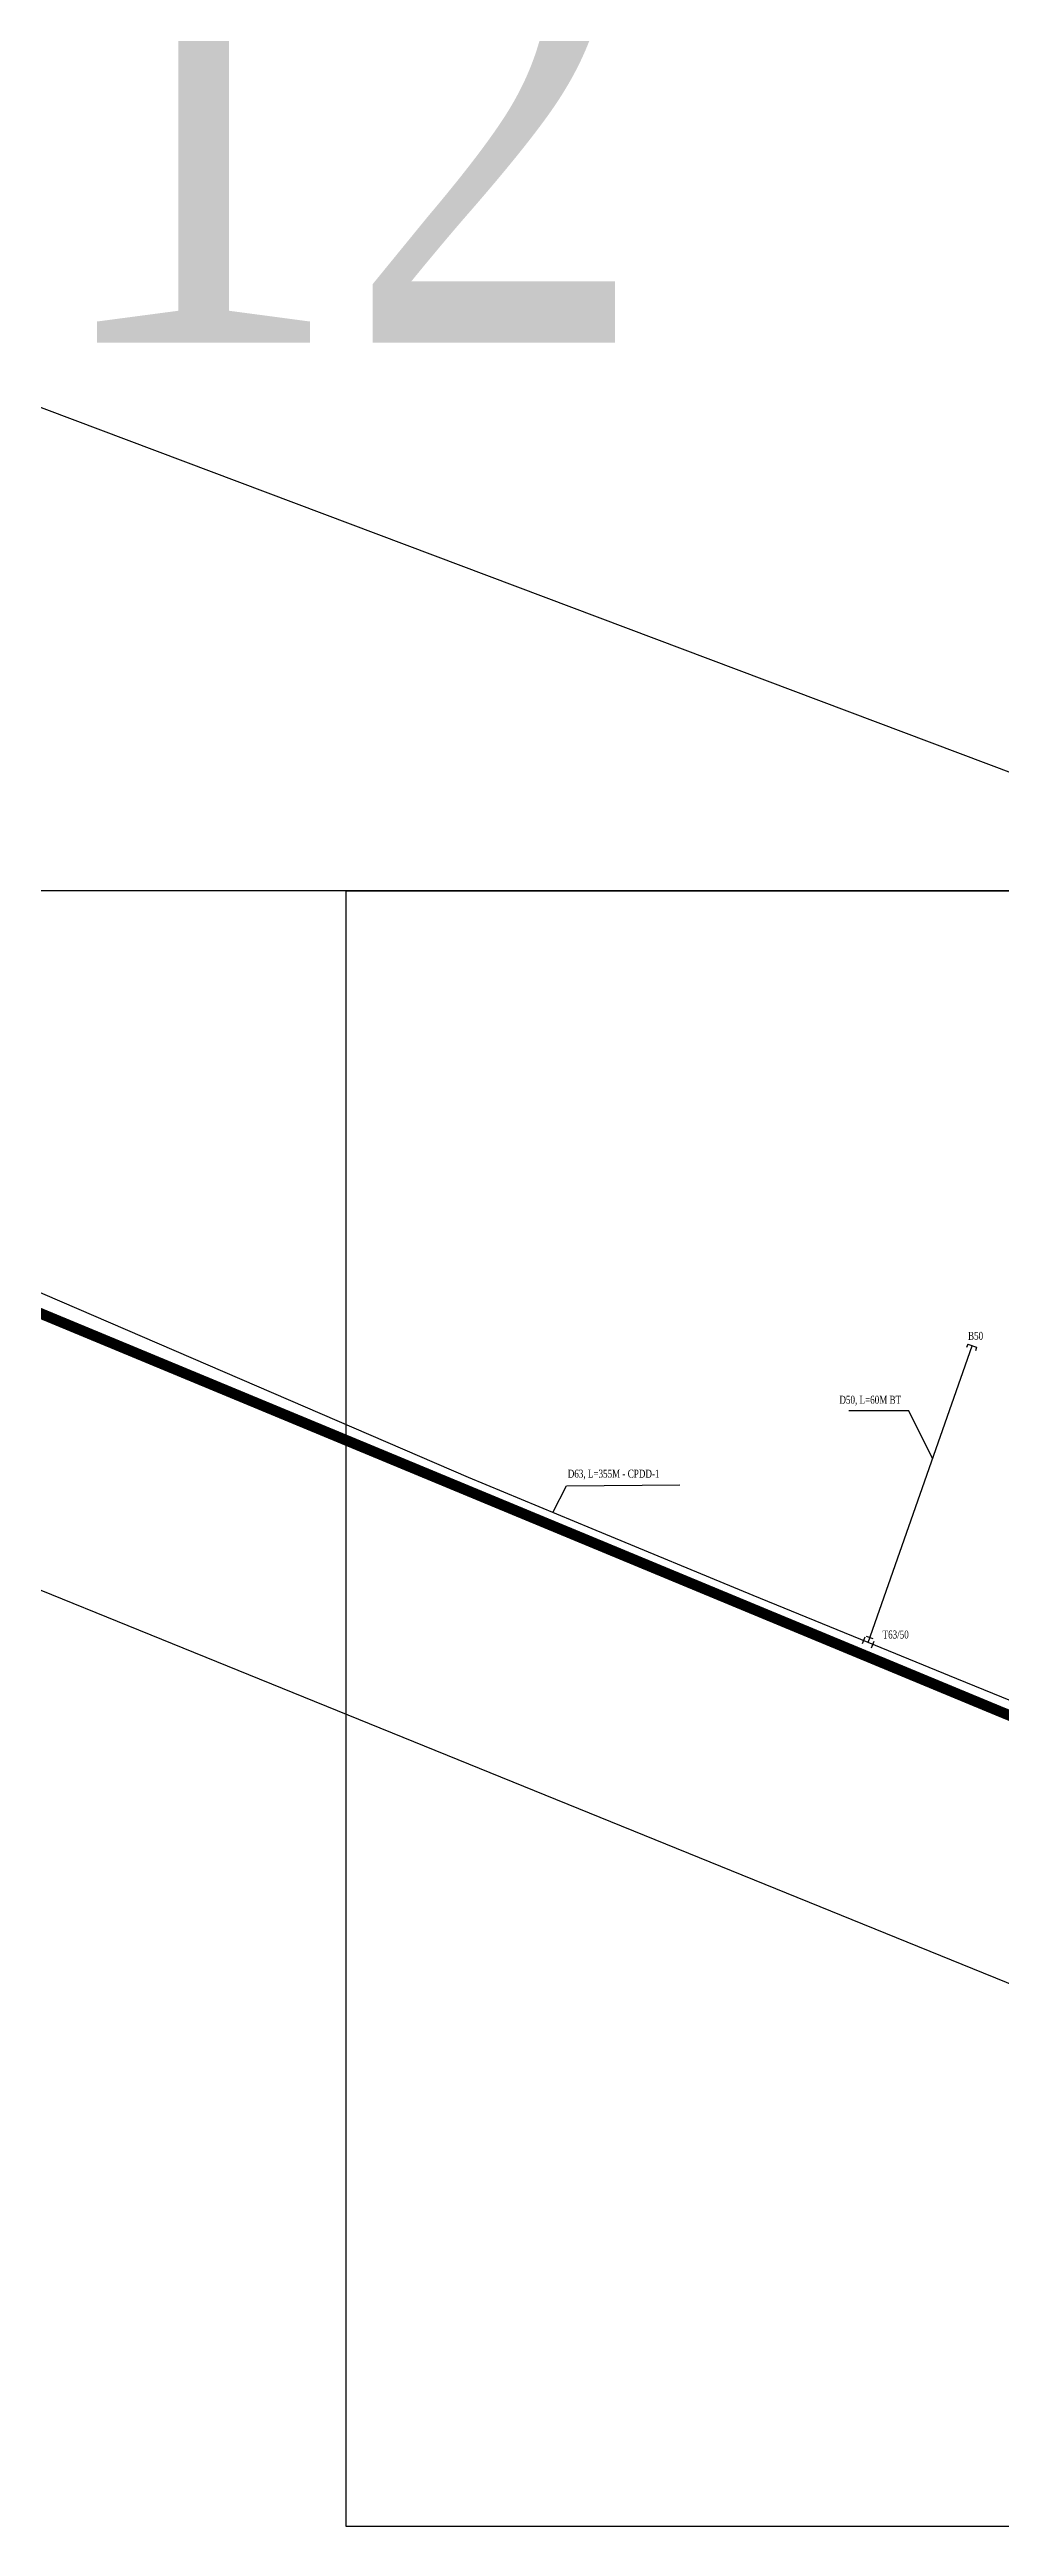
# Model space of a CAD drawing. Extents: x 549410 to 552487, y 2340860 to 2344743.
# Drawn here: x 551927.8 to 552106.1, y 2342797.1 to 2343261.5 of the extents above; entities that cross this region are included whole.
import ezdxf
from ezdxf.enums import TextEntityAlignment as Align

# ---------------------------------------------------------------- set-up
doc = ezdxf.new("R2010")
doc.units = 0
doc.header["$MEASUREMENT"] = 0
doc.linetypes.add('DASHED', pattern=[0.75, 0.5, -0.25])
for name, color, linetype in [('50', 2, 'Continuous'), ('63', 1, 'Continuous'), ('90', 5, 'DASHED'), ('Text D-L', 7, 'Continuous'), ('Text phu kien', 2, 'Continuous')]:
    doc.layers.add(name, color=color, linetype=linetype)
doc.styles.add('style1', font='VHTIME.TTF', dxfattribs={"width": 0.75})
doc.styles.add('Text', font='vntimeh.shx', dxfattribs={"width": 0.75, "bigfont": 'vn.shx'})
doc.linetypes.add('ZIGZAG', pattern='A,0.0001,-0.2,[131,ltypeshp.shx,S=0.2,R=0,X=-0.2,Y=0],-0.4,[131,ltypeshp.shx,S=0.2,R=180,X=0.2,Y=0],-0.2', length=0.8001)

# ---------------------------------------------------------------- blocks, each defined once
blk = doc.blocks.new('pt')
at = {"color": 3, "linetype": 'Continuous'}
blk.add_line((0.96, -0.69), (0.96, 0.69), dxfattribs=at)
blk = doc.blocks.new('bit')
at = {"color": 3, "linetype": 'Continuous'}
for points in [[(-0.3, -0.88), (-0.3, 0.88)], [(-0.3, 0.88), (0.39, 0.88)], [(-0.3, -0.88), (0.39, -0.88)]]:
    blk.add_lwpolyline(points, dxfattribs=at)

msp = doc.modelspace()

# ---------------------------------------------------------------- linework, layer by layer
at = {"layer": '50'}
msp.add_lwpolyline([(552081.27, 2342962.8), (552100.77, 2343018.44)], dxfattribs=at)
at = {"layer": '63', "linetype": 'ZIGZAG', "ltscale": 10}
msp.add_lwpolyline([(551804.71, 2343021.88), (551875.06, 2343213.56), (552430.52, 2343004.48), (552439.03, 2342837.72), (552300.5, 2342820.55)], close=True, dxfattribs=at)
at = {"layer": '63', "color": 6}
for points in [[(552006.32, 2342993.71), (551856.68, 2343058.29), (551854.91, 2343054.02)], [(552081.27, 2342962.8), (552059.73, 2342971.6), (552029.55, 2342984.12), (552006.32, 2342993.71)], [(552097.92, 2342956), (552081.27, 2342962.8)], [(552113.07, 2342949.81), (552097.92, 2342956)]]:
    msp.add_lwpolyline(points, dxfattribs=at)
at = {"layer": '90', "ltscale": 10, "const_width": 2}
msp.add_lwpolyline([(551572.38, 2343332.04), (551773.66, 2343127.77), (551852.37, 2343055.08), (552106.27, 2342949.74), (552295.03, 2342873.11)], dxfattribs=at)
at = {"layer": 'DEFPOINTS'}
for points in [[(552220.91, 2343103.74), (551745.89, 2343103.74), (551745.89, 2343410.41), (552220.91, 2343410.41)], [(552458.42, 2342797.07), (551983.4, 2342797.07), (551983.4, 2343103.74), (552458.42, 2343103.74)]]:
    msp.add_lwpolyline(points, close=True, dxfattribs=at)
at = {"layer": 'Text D-L', "color": 9}
for points in [[(552093.35, 2342997.27), (552088.89, 2343006.26), (552077.64, 2343006.26)], [(552022.15, 2342987.18), (552024.73, 2342992.17), (552045.95, 2342992.37)]]:
    msp.add_lwpolyline(points, dxfattribs=at)

# ---------------------------------------------------------------- block references
at = {"layer": '50'}
for name, p, rotation in [('bit', (552100.68, 2343018.16), 250.6803474639671), ('pt', (552081.27, 2342962.8), 157.7750313055797), ('pt', (552081.27, 2342962.8), 70.68049949729473), ('pt', (552081.27, 2342962.8), 337.7748792882613)]:
    msp.add_blockref(name, p, dxfattribs=dict(at, rotation=rotation))

# ---------------------------------------------------------------- texts
at = {"layer": 'DEFPOINTS', "style": 'style1', "width": 0.75}
msp.add_text('12', height=100, dxfattribs=at).set_placement((551983.4, 2343257.07), align=Align.MIDDLE)
at = {"layer": 'Text D-L', "color": 1, "style": 'Text', "width": 0.75}
for s, p in [('D50, L=60m bt', (552075.88, 2343007.11)), ('D63, L=355m - cpdd-1', (552024.95, 2342993.25))]:
    msp.add_text(s, height=1.5, dxfattribs=at).set_placement(p, align=Align.BOTTOM_LEFT)
at = {"layer": 'Text phu kien', "color": 4, "style": 'Text', "width": 0.75}
for s, p in [('B50', (552101.42, 2343020.29)), ('T63/50', (552086.43, 2342964.29))]:
    msp.add_text(s, height=1.5, dxfattribs=at).set_placement(p, align=Align.MIDDLE_CENTER)

doc.saveas('drawing.dxf')
